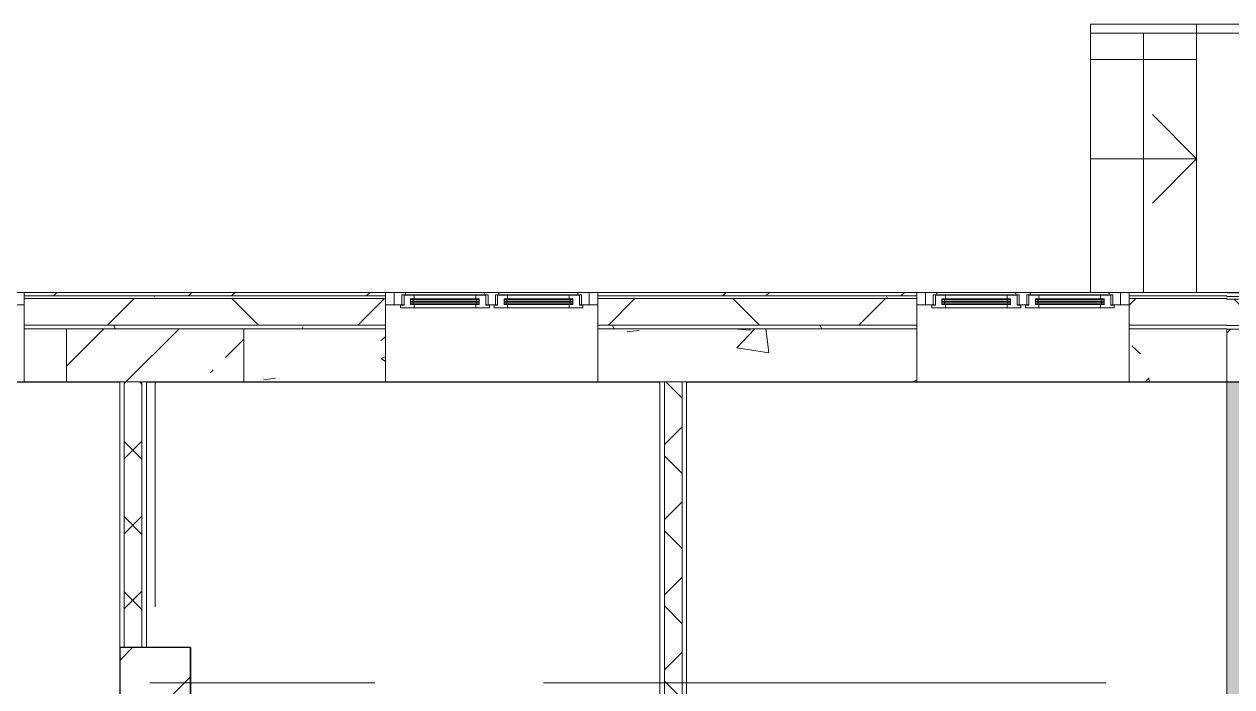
# Model space of a CAD drawing. Header units: millimetres. Extents: x 46431 to 216095, y -43515 to 31605.
# Drawn here: x 97392 to 104211, y 23695 to 27437 of the extents above; entities that cross this region are included whole.
import ezdxf

# ---------------------------------------------------------------- set-up
doc = ezdxf.new("R2010")
doc.units = ezdxf.units.MM
doc.linetypes.add('Осевые', pattern=[6350, 1270, -952.5, 3175, -952.5])
for name, color, linetype, lineweight in [('Каркас_Импост', 7, 'Continuous', 9), ('Колонны', 7, 'Continuous', 9), ('Колонны-1', 7, 'Continuous', 25), ('Обобщенные модели', 7, 'Continuous', 9), ('Общие ребра', 7, 'Continuous', 9), ('Ограждение', 7, 'Continuous', 9), ('Окна', 7, 'Continuous', 9), ('Окна-1', 7, 'Continuous', 18), ('Оси-2', 7, 'Осевые', 9), ('Остекление', 7, 'Continuous', 9), ('Перекрытия', 7, 'Continuous', 9), ('Поручни', 7, 'Continuous', 9), ('Стены', 7, 'Continuous', 9), ('Стены-1', 7, 'Continuous', 18), ('Стрелки вверх', 7, 'Continuous', 9), ('Фундамент несущей конструкции', 7, 'Continuous', 9), ('Штриховка разреза-3', 7, 'Continuous', 9)]:
    doc.layers.add(name, color=color, linetype=linetype, lineweight=lineweight)
doc.layers.add('Окна-2', color=7, linetype='Continuous', lineweight=9, true_color=0x804000)
pattern_1 = [(45, (0, 0), (-424.264, 424.264), [600, -100, 20, -100]), (45, (0, 424), (-424.264, 424.264), [])]
pattern_2 = [(45, (0, 0), (-502.8943, 502.8943), []), (45, (0, 762), (-502.8943, 502.8943), [])]
pattern_3 = [(0, (0, 0), (812.8, 203.2), [67.056, -542.544, 67.056, -542.544, -3251.2]), (0, (0, 0), (812.8, 203.2), [-1219.2, 67.056, -1152.144, 67.056, -542.544, -1422.4]), (0, (0, 0), (812.8, 203.2), [-3048, 67.056, -339.344, 67.056, -948.944]), (120, (304.8, 101.6), (-582.37636, 602.30545), [67.056, -542.544, 67.056, -542.544, -3251.2]), (120, (304.8, 101.6), (-582.37636, 602.30545), [-1219.2, 67.056, -1152.144, 67.056, -542.544, -1422.4]), (120, (304.8, 101.6), (-582.37636, 602.30545), [-3048, 67.056, -339.344, 67.056, -948.944]), (240, (406.4, 508), (-230.42364, -805.50545), [67.056, -542.544, 67.056, -542.544, -3251.2]), (240, (406.4, 508), (-230.42364, -805.50545), [-1219.2, 67.056, -1152.144, 67.056, -542.544, -1422.4]), (240, (406.4, 508), (-230.42364, -805.50545), [-3048, 67.056, -339.344, 67.056, -948.944])]
pattern_4 = [(45, (0, 0), (-707.107, 707.107), []), (135, (0, 0), (-707.107, -707.107), [])]
pattern_5 = [(50, (0, 0), (1457.472, -127.512), [152.4, -1676.4]), (355, (0, 0), (-281.942, 1528.454), [121.92, -1341.12]), (100.451, (121.5, -10.6), (1175.541, 1400.933), [129.52, -1424.72]), (46.184, (0, 406.4), (2168.632, -336.342), [228.6, -2514.6]), (96.636, (180.7, 378.4), (1899.22, 1979.42), [194.28, -2137.08]), (351.184, (0, 406.4), (1899.24, 1979.402), [182.88, -2011.68]), (21, (203.2, 304.8), (1212.915, -818.121), [152.4, -1676.4]), (326, (203.2, 304.8), (494.417, 1473.504), [121.92, -1341.12]), (71.451, (304.3, 236.6), (1707.337, 655.37), [129.52, -1424.72]), (37.5, (0, 0), (24.7094, 676.4402), [67.056, -1257.808, 67.056, -1294.384, -1346.2]), (37.5, (0, 0), (24.7094, 676.4402), [-2686.304, 67.056, -1279.144]), (7.5, (0, 0), (534.5577, 801.4443), [67.056, -709.168, 67.056, -1227.328, -513.08]), (7.5, (0, 0), (534.5577, 801.4443), [-2070.608, 67.056, -446.024]), (327.5, (-453.14, 0), (1084.7275, -45.8312), [67.056, -440.944, 67.056, -1517.904, -2103.12]), (327.5, (-453.14, 0), (1084.7275, -45.8312), [-2092.96, 67.056, -2036.064]), (317.5, (-656.3, 0), (1185.035, 203.4135), [67.056, -593.344, 67.056, -985.52, -1493.52]), (317.5, (-656.3, 0), (1185.035, 203.4135), [-1712.976, 67.056, -1426.464])]
pattern_6 = [(45, (0, 0), (-212.132, 212.132), []), (135, (0, 0), (-212.132, -212.132), [])]

# ---------------------------------------------------------------- blocks, each defined once
blk = doc.blocks.new('Стена наружная на отм_-10_450 - Стена наружная на отм_-10_450-507337-План 1-го этажа на отм_ -6_000')
at = {"layer": 'Фундамент несущей конструкции'}
for p, q in [((102431.6, 25717.1), (100631.6, 25717.1)), ((104181.6, 25717.1), (103631.6, 25717.1))]:
    blk.add_line(p, q, dxfattribs=at)
blk = doc.blocks.new('Колонна 20 - Колонна 40-55-733365-План 1-го этажа на отм_ -6_000')
at = {"layer": 'Колонны'}
h = blk.add_hatch(dxfattribs=at)
h.set_pattern_fill('FP_8', color=256, style=0, pattern_type=2)
h.set_pattern_definition([(45, (0, 0), (-493.914, 493.914), []), (45, (493.9, 0), (-493.914, 493.914), [873.125, -174.625, 6.706, -167.919])])
h.paths.add_polyline_path([(97931.6, 23517.1), (98331.6, 23517.1), (98331.6, 23917.1), (97931.6, 23917.1)], flags=0)
at = {"layer": 'Колонны-1'}
for p, q in [((98331.6, 23917.1), (97931.6, 23917.1)), ((97931.6, 23917.1), (97931.6, 23517.1)), ((98331.6, 23517.1), (98331.6, 23917.1)), ((97931.6, 23517.1), (98331.6, 23517.1))]:
    blk.add_line(p, q, dxfattribs=at)
blk = doc.blocks.new('Ступени 3шт5 - Ступени 3шт-1224273-План 1-го этажа на отм_ -6_000')
at = {"layer": 'Обобщенные модели'}
for p, q in [((103411.6, 27437.1), (103711.6, 27437.1)), ((103411.6, 27437.1), (103411.6, 27237.1)), ((103711.6, 27437.1), (104011.6, 27437.1)), ((104011.6, 27437.1), (104361.6, 27437.1)), ((104011.6, 27437.1), (104011.6, 27237.1)), ((104011.6, 27237.1), (104011.6, 27437.1)), ((103711.6, 27386.1), (103711.6, 27237.1)), ((103711.6, 27386.1), (103711.6, 27237.1)), ((103711.6, 27237.1), (103411.6, 27237.1)), ((103411.6, 27237.1), (103711.6, 27237.1)), ((103411.6, 27237.1), (103411.6, 25922.1)), ((104011.6, 27237.1), (103711.6, 27237.1)), ((103711.6, 27237.1), (104011.6, 27237.1)), ((103711.6, 27237.1), (103711.6, 25921.8)), ((103711.6, 27237.1), (103711.6, 25921.8)), ((104011.6, 27237.1), (104011.6, 25922.1)), ((104011.6, 25922.1), (104011.6, 27237.1))]:
    blk.add_line(p, q, dxfattribs=at)
blk = doc.blocks.new('Окно 2-Распашное - Один переплет с многокамерным стеклопакетом - 30674-99 - ОК-1 1200-1800-V17-План 1-го этажа на отм_ -6_000')
at = {"layer": 'Каркас_Импост'}
for p, q in [((-550, -182.5), (-507, -182.5)), ((-550, -252.5), (-550, -182.5)), ((-515, -166.5), (-438, -166.5)), ((-515, -180.5), (-515, -166.5)), ((-495, -180.5), (-515, -180.5)), ((-507, -182.5), (-507, -238.5)), ((-495, -182.5), (-507, -182.5)), ((-507, -182.5), (-507, -238.5)), ((-495, -236.5), (-495, -180.5)), ((-438, -184.5), (-458, -184.5)), ((-458, -184.5), (-458, -216.5)), ((-458, -216.5), (-458, -184.5)), ((-458, -184.5), (-70, -184.5)), ((-438, -166.5), (-438, -184.5)), ((-438, -184.5), (-438, -166.5)), ((-438, -166.5), (-90, -166.5)), ((-90, -184.5), (-438, -184.5)), ((-90, -166.5), (-13, -166.5)), ((-90, -184.5), (-90, -166.5)), ((-90, -184.5), (-90, -166.5)), ((-70, -184.5), (-90, -184.5)), ((-70, -216.5), (-70, -184.5)), ((-70, -216.5), (-70, -184.5)), ((-33, -180.5), (-33, -236.5)), ((-13, -180.5), (-33, -180.5)), ((-21, -182.5), (-33, -182.5)), ((-21, -182.5), (21, -182.5)), ((-21, -238.5), (-21, -182.5)), ((-21, -182.5), (-21, -238.5)), ((-13, -166.5), (-13, -180.5)), ((13, -166.5), (90, -166.5)), ((13, -180.5), (13, -166.5)), ((33, -180.5), (13, -180.5)), ((21, -182.5), (21, -238.5)), ((33, -182.5), (21, -182.5)), ((21, -238.5), (21, -182.5)), ((33, -236.5), (33, -180.5)), ((70, -184.5), (70, -216.5)), ((90, -184.5), (70, -184.5)), ((70, -184.5), (70, -216.5)), ((70, -184.5), (458, -184.5)), ((90, -166.5), (90, -184.5)), ((90, -166.5), (90, -184.5)), ((90, -166.5), (438, -166.5)), ((438, -184.5), (90, -184.5)), ((438, -166.5), (515, -166.5)), ((438, -184.5), (438, -166.5)), ((438, -166.5), (438, -184.5)), ((458, -184.5), (438, -184.5)), ((458, -216.5), (458, -184.5)), ((458, -184.5), (458, -216.5)), ((495, -180.5), (495, -236.5)), ((515, -180.5), (495, -180.5)), ((507, -182.5), (495, -182.5)), ((507, -182.5), (550, -182.5)), ((507, -238.5), (507, -182.5)), ((507, -238.5), (507, -182.5)), ((515, -166.5), (515, -180.5)), ((550, -182.5), (550, -252.5)), ((-487, -252.5), (-550, -252.5)), ((-507, -238.5), (-487, -238.5)), ((-21, -238.5), (-507, -238.5)), ((-438, -236.5), (-495, -236.5)), ((-487, -238.5), (-487, -252.5)), ((-41, -238.5), (-487, -238.5)), ((-487, -238.5), (-487, -252.5)), ((-487, -252.5), (-41, -252.5)), ((-458, -216.5), (-438, -216.5)), ((-70, -216.5), (-458, -216.5)), ((-438, -216.5), (-438, -236.5)), ((-438, -216.5), (-90, -216.5)), ((-438, -236.5), (-438, -216.5)), ((-90, -236.5), (-438, -236.5)), ((-90, -216.5), (-70, -216.5)), ((-90, -236.5), (-90, -216.5)), ((-90, -236.5), (-90, -216.5)), ((-33, -236.5), (-90, -236.5)), ((-41, -238.5), (-21, -238.5)), ((-41, -252.5), (-41, -238.5)), ((-41, -238.5), (-41, -252.5)), ((41, -252.5), (-41, -252.5)), ((21, -238.5), (41, -238.5)), ((507, -238.5), (21, -238.5)), ((90, -236.5), (33, -236.5)), ((41, -238.5), (41, -252.5)), ((487, -238.5), (41, -238.5)), ((41, -252.5), (41, -238.5)), ((41, -252.5), (487, -252.5)), ((70, -216.5), (90, -216.5)), ((458, -216.5), (70, -216.5)), ((90, -216.5), (90, -236.5)), ((90, -216.5), (90, -236.5)), ((90, -216.5), (438, -216.5)), ((438, -236.5), (90, -236.5)), ((438, -216.5), (458, -216.5)), ((438, -236.5), (438, -216.5)), ((438, -216.5), (438, -236.5)), ((495, -236.5), (438, -236.5)), ((487, -238.5), (507, -238.5)), ((487, -252.5), (487, -238.5)), ((487, -252.5), (487, -238.5)), ((550, -252.5), (487, -252.5))]:
    blk.add_line(p, q, dxfattribs=at)
at = {"layer": 'Окна'}
for p, q in [((-443, -188.5), (-443, -198.5)), ((-443, -188.5), (-85, -188.5)), ((-85, -198.5), (-443, -198.5)), ((-443, -202.5), (-443, -212.5)), ((-443, -202.5), (-85, -202.5)), ((-85, -188.5), (-85, -198.5)), ((-85, -202.5), (-85, -212.5)), ((443, -188.5), (85, -188.5)), ((85, -188.5), (85, -198.5)), ((85, -198.5), (443, -198.5)), ((443, -202.5), (85, -202.5)), ((85, -202.5), (85, -212.5)), ((443, -188.5), (443, -198.5)), ((443, -202.5), (443, -212.5)), ((-437.6, -252.5), (-487, -252.5)), ((-487, -252.5), (-474.6, -252.5)), ((-85, -212.5), (-443, -212.5)), ((-53.3, -252.5), (-41, -252.5)), ((53.3, -252.5), (41, -252.5)), ((85, -212.5), (443, -212.5)), ((438.2, -252.5), (487, -252.5)), ((487, -252.5), (474.8, -252.5))]:
    blk.add_line(p, q, dxfattribs=at)
at = {"layer": 'Окна-1'}
for p, q in [((-458, -188.5), (-443, -188.5)), ((-458, -198.5), (-458, -188.5)), ((-443, -198.5), (-458, -198.5)), ((-458, -202.5), (-443, -202.5)), ((-458, -212.5), (-458, -202.5)), ((-443, -188.5), (-443, -198.5)), ((-443, -202.5), (-443, -212.5)), ((-85, -188.5), (-70, -188.5)), ((-85, -198.5), (-85, -188.5)), ((-70, -198.5), (-85, -198.5)), ((-85, -202.5), (-70, -202.5)), ((-85, -212.5), (-85, -202.5)), ((-70, -188.5), (-70, -198.5)), ((-70, -202.5), (-70, -212.5)), ((70, -188.5), (70, -198.5)), ((85, -188.5), (70, -188.5)), ((70, -198.5), (85, -198.5)), ((70, -202.5), (70, -212.5)), ((85, -202.5), (70, -202.5)), ((85, -198.5), (85, -188.5)), ((85, -212.5), (85, -202.5)), ((458, -188.5), (443, -188.5)), ((443, -188.5), (443, -198.5)), ((443, -198.5), (458, -198.5)), ((458, -202.5), (443, -202.5)), ((443, -202.5), (443, -212.5)), ((458, -198.5), (458, -188.5)), ((458, -212.5), (458, -202.5)), ((-443, -212.5), (-458, -212.5)), ((-70, -212.5), (-85, -212.5)), ((70, -212.5), (85, -212.5)), ((443, -212.5), (458, -212.5))]:
    blk.add_line(p, q, dxfattribs=at)
at = {"layer": 'Окна-2'}
for p, q in [((-600, -182.5), (-550, -182.5)), ((-600, -252.5), (-600, -182.5)), ((-550, -182.5), (-550, -252.5)), ((-550, -182.5), (-550, -252.5)), ((-550, -182.5), (-495, -182.5)), ((-33, -182.5), (33, -182.5)), ((495, -182.5), (550, -182.5)), ((550, -182.5), (600, -182.5)), ((550, -252.5), (550, -182.5)), ((550, -182.5), (550, -252.5)), ((600, -182.5), (600, -252.5)), ((-550, -252.5), (-600, -252.5)), ((550, -252.5), (-550, -252.5)), ((600, -252.5), (550, -252.5))]:
    blk.add_line(p, q, dxfattribs=at)
at = {"layer": 'Остекление'}
for p, q in [((-458, -184.5), (-70, -184.5)), ((-458, -188.5), (-458, -184.5)), ((-70, -188.5), (-458, -188.5)), ((-458, -198.5), (-70, -198.5)), ((-458, -202.5), (-458, -198.5)), ((-70, -202.5), (-458, -202.5)), ((-70, -184.5), (-70, -188.5)), ((-70, -198.5), (-70, -202.5)), ((458, -184.5), (70, -184.5)), ((70, -184.5), (70, -188.5)), ((70, -188.5), (458, -188.5)), ((458, -198.5), (70, -198.5)), ((70, -198.5), (70, -202.5)), ((70, -202.5), (458, -202.5)), ((458, -188.5), (458, -184.5)), ((458, -202.5), (458, -198.5)), ((-458, -212.5), (-70, -212.5)), ((-458, -216.5), (-458, -212.5)), ((-70, -216.5), (-458, -216.5)), ((-70, -212.5), (-70, -216.5)), ((458, -212.5), (70, -212.5)), ((70, -212.5), (70, -216.5)), ((70, -216.5), (458, -216.5)), ((458, -216.5), (458, -212.5))]:
    blk.add_line(p, q, dxfattribs=at)
blk = doc.blocks.new('Окно 2-Распашное - Один переплет с многокамерным стеклопакетом - 30674-99 - ОК-1 1200-1800-V18-План 1-го этажа на отм_ -6_000')
at = {"layer": 'Каркас_Импост'}
for p, q in [((-550, -182.5), (-507, -182.5)), ((-550, -252.5), (-550, -182.5)), ((-515, -166.5), (-438, -166.5)), ((-515, -180.5), (-515, -166.5)), ((-495, -180.5), (-515, -180.5)), ((-507, -182.5), (-507, -238.5)), ((-495, -182.5), (-507, -182.5)), ((-507, -182.5), (-507, -238.5)), ((-495, -236.5), (-495, -180.5)), ((-438, -184.5), (-458, -184.5)), ((-458, -184.5), (-458, -216.5)), ((-458, -216.5), (-458, -184.5)), ((-458, -184.5), (-70, -184.5)), ((-438, -166.5), (-438, -184.5)), ((-438, -184.5), (-438, -166.5)), ((-438, -166.5), (-90, -166.5)), ((-90, -184.5), (-438, -184.5)), ((-90, -166.5), (-13, -166.5)), ((-90, -184.5), (-90, -166.5)), ((-90, -184.5), (-90, -166.5)), ((-70, -184.5), (-90, -184.5)), ((-70, -216.5), (-70, -184.5)), ((-70, -216.5), (-70, -184.5)), ((-33, -180.5), (-33, -236.5)), ((-13, -180.5), (-33, -180.5)), ((-21, -182.5), (-33, -182.5)), ((-21, -182.5), (21, -182.5)), ((-21, -238.5), (-21, -182.5)), ((-21, -182.5), (-21, -238.5)), ((-13, -166.5), (-13, -180.5)), ((13, -166.5), (90, -166.5)), ((13, -180.5), (13, -166.5)), ((33, -180.5), (13, -180.5)), ((21, -182.5), (21, -238.5)), ((33, -182.5), (21, -182.5)), ((21, -238.5), (21, -182.5)), ((33, -236.5), (33, -180.5)), ((70, -184.5), (70, -216.5)), ((90, -184.5), (70, -184.5)), ((70, -184.5), (70, -216.5)), ((70, -184.5), (458, -184.5)), ((90, -166.5), (90, -184.5)), ((90, -166.5), (90, -184.5)), ((90, -166.5), (438, -166.5)), ((438, -184.5), (90, -184.5)), ((438, -166.5), (515, -166.5)), ((438, -184.5), (438, -166.5)), ((438, -166.5), (438, -184.5)), ((458, -184.5), (438, -184.5)), ((458, -216.5), (458, -184.5)), ((458, -184.5), (458, -216.5)), ((495, -180.5), (495, -236.5)), ((515, -180.5), (495, -180.5)), ((507, -182.5), (495, -182.5)), ((507, -182.5), (550, -182.5)), ((507, -238.5), (507, -182.5)), ((507, -238.5), (507, -182.5)), ((515, -166.5), (515, -180.5)), ((550, -182.5), (550, -252.5)), ((-487, -252.5), (-550, -252.5)), ((-507, -238.5), (-487, -238.5)), ((-21, -238.5), (-507, -238.5)), ((-438, -236.5), (-495, -236.5)), ((-487, -238.5), (-487, -252.5)), ((-41, -238.5), (-487, -238.5)), ((-487, -238.5), (-487, -252.5)), ((-487, -252.5), (-41, -252.5)), ((-458, -216.5), (-438, -216.5)), ((-70, -216.5), (-458, -216.5)), ((-438, -216.5), (-438, -236.5)), ((-438, -216.5), (-90, -216.5)), ((-438, -236.5), (-438, -216.5)), ((-90, -236.5), (-438, -236.5)), ((-90, -216.5), (-70, -216.5)), ((-90, -236.5), (-90, -216.5)), ((-90, -236.5), (-90, -216.5)), ((-33, -236.5), (-90, -236.5)), ((-41, -238.5), (-21, -238.5)), ((-41, -252.5), (-41, -238.5)), ((-41, -238.5), (-41, -252.5)), ((41, -252.5), (-41, -252.5)), ((21, -238.5), (41, -238.5)), ((507, -238.5), (21, -238.5)), ((90, -236.5), (33, -236.5)), ((41, -238.5), (41, -252.5)), ((487, -238.5), (41, -238.5)), ((41, -252.5), (41, -238.5)), ((41, -252.5), (487, -252.5)), ((70, -216.5), (90, -216.5)), ((458, -216.5), (70, -216.5)), ((90, -216.5), (90, -236.5)), ((90, -216.5), (90, -236.5)), ((90, -216.5), (438, -216.5)), ((438, -236.5), (90, -236.5)), ((438, -216.5), (458, -216.5)), ((438, -236.5), (438, -216.5)), ((438, -216.5), (438, -236.5)), ((495, -236.5), (438, -236.5)), ((487, -238.5), (507, -238.5)), ((487, -252.5), (487, -238.5)), ((487, -252.5), (487, -238.5)), ((550, -252.5), (487, -252.5))]:
    blk.add_line(p, q, dxfattribs=at)
at = {"layer": 'Окна'}
for p, q in [((-443, -188.5), (-443, -198.5)), ((-443, -188.5), (-85, -188.5)), ((-85, -198.5), (-443, -198.5)), ((-443, -202.5), (-443, -212.5)), ((-443, -202.5), (-85, -202.5)), ((-85, -188.5), (-85, -198.5)), ((-85, -202.5), (-85, -212.5)), ((443, -188.5), (85, -188.5)), ((85, -188.5), (85, -198.5)), ((85, -198.5), (443, -198.5)), ((443, -202.5), (85, -202.5)), ((85, -202.5), (85, -212.5)), ((443, -188.5), (443, -198.5)), ((443, -202.5), (443, -212.5)), ((-437.6, -252.5), (-487, -252.5)), ((-487, -252.5), (-474.6, -252.5)), ((-85, -212.5), (-443, -212.5)), ((-53.3, -252.5), (-41, -252.5)), ((53.3, -252.5), (41, -252.5)), ((85, -212.5), (443, -212.5)), ((438.2, -252.5), (487, -252.5)), ((487, -252.5), (474.8, -252.5))]:
    blk.add_line(p, q, dxfattribs=at)
at = {"layer": 'Окна-1'}
for p, q in [((-458, -188.5), (-443, -188.5)), ((-458, -198.5), (-458, -188.5)), ((-443, -198.5), (-458, -198.5)), ((-458, -202.5), (-443, -202.5)), ((-458, -212.5), (-458, -202.5)), ((-443, -188.5), (-443, -198.5)), ((-443, -202.5), (-443, -212.5)), ((-85, -188.5), (-70, -188.5)), ((-85, -198.5), (-85, -188.5)), ((-70, -198.5), (-85, -198.5)), ((-85, -202.5), (-70, -202.5)), ((-85, -212.5), (-85, -202.5)), ((-70, -188.5), (-70, -198.5)), ((-70, -202.5), (-70, -212.5)), ((70, -188.5), (70, -198.5)), ((85, -188.5), (70, -188.5)), ((70, -198.5), (85, -198.5)), ((70, -202.5), (70, -212.5)), ((85, -202.5), (70, -202.5)), ((85, -198.5), (85, -188.5)), ((85, -212.5), (85, -202.5)), ((458, -188.5), (443, -188.5)), ((443, -188.5), (443, -198.5)), ((443, -198.5), (458, -198.5)), ((458, -202.5), (443, -202.5)), ((443, -202.5), (443, -212.5)), ((458, -198.5), (458, -188.5)), ((458, -212.5), (458, -202.5)), ((-443, -212.5), (-458, -212.5)), ((-70, -212.5), (-85, -212.5)), ((70, -212.5), (85, -212.5)), ((443, -212.5), (458, -212.5))]:
    blk.add_line(p, q, dxfattribs=at)
at = {"layer": 'Окна-2'}
for p, q in [((-600, -182.5), (-550, -182.5)), ((-600, -252.5), (-600, -182.5)), ((-550, -182.5), (-550, -252.5)), ((-550, -182.5), (-550, -252.5)), ((-550, -182.5), (-495, -182.5)), ((-33, -182.5), (33, -182.5)), ((495, -182.5), (550, -182.5)), ((550, -182.5), (600, -182.5)), ((550, -252.5), (550, -182.5)), ((550, -182.5), (550, -252.5)), ((600, -182.5), (600, -252.5)), ((-550, -252.5), (-600, -252.5)), ((550, -252.5), (-550, -252.5)), ((600, -252.5), (550, -252.5))]:
    blk.add_line(p, q, dxfattribs=at)
at = {"layer": 'Остекление'}
for p, q in [((-458, -184.5), (-70, -184.5)), ((-458, -188.5), (-458, -184.5)), ((-70, -188.5), (-458, -188.5)), ((-458, -198.5), (-70, -198.5)), ((-458, -202.5), (-458, -198.5)), ((-70, -202.5), (-458, -202.5)), ((-70, -184.5), (-70, -188.5)), ((-70, -198.5), (-70, -202.5)), ((458, -184.5), (70, -184.5)), ((70, -184.5), (70, -188.5)), ((70, -188.5), (458, -188.5)), ((458, -198.5), (70, -198.5)), ((70, -198.5), (70, -202.5)), ((70, -202.5), (458, -202.5)), ((458, -188.5), (458, -184.5)), ((458, -202.5), (458, -198.5)), ((-458, -212.5), (-70, -212.5)), ((-458, -216.5), (-458, -212.5)), ((-70, -216.5), (-458, -216.5)), ((-70, -212.5), (-70, -216.5)), ((458, -212.5), (70, -212.5)), ((70, -212.5), (70, -216.5)), ((70, -216.5), (458, -216.5)), ((458, -216.5), (458, -212.5))]:
    blk.add_line(p, q, dxfattribs=at)
blk = doc.blocks.new('Окно 2-Распашное - Один переплет с многокамерным стеклопакетом - 30674-99 - ОК-1_ 1200-1800 EIW30-8276978-План 1-го этажа на отм_ -6_000')
at = {"layer": 'Каркас_Импост'}
for p, q in [((-550, -182.5), (-507, -182.5)), ((-550, -252.5), (-550, -182.5)), ((-515, -166.5), (-438, -166.5)), ((-515, -180.5), (-515, -166.5)), ((-495, -180.5), (-515, -180.5)), ((-507, -182.5), (-507, -238.5)), ((-495, -182.5), (-507, -182.5)), ((-507, -182.5), (-507, -238.5)), ((-495, -236.5), (-495, -180.5)), ((-438, -184.5), (-458, -184.5)), ((-458, -184.5), (-458, -216.5)), ((-458, -216.5), (-458, -184.5)), ((-458, -184.5), (-70, -184.5)), ((-438, -166.5), (-438, -184.5)), ((-438, -184.5), (-438, -166.5)), ((-438, -166.5), (-90, -166.5)), ((-90, -184.5), (-438, -184.5)), ((-90, -166.5), (-13, -166.5)), ((-90, -184.5), (-90, -166.5)), ((-90, -184.5), (-90, -166.5)), ((-70, -184.5), (-90, -184.5)), ((-70, -216.5), (-70, -184.5)), ((-70, -216.5), (-70, -184.5)), ((-33, -180.5), (-33, -236.5)), ((-13, -180.5), (-33, -180.5)), ((-21, -182.5), (-33, -182.5)), ((-21, -182.5), (21, -182.5)), ((-21, -238.5), (-21, -182.5)), ((-21, -182.5), (-21, -238.5)), ((-13, -166.5), (-13, -180.5)), ((13, -166.5), (90, -166.5)), ((13, -180.5), (13, -166.5)), ((33, -180.5), (13, -180.5)), ((21, -182.5), (21, -238.5)), ((33, -182.5), (21, -182.5)), ((21, -238.5), (21, -182.5)), ((33, -236.5), (33, -180.5)), ((70, -184.5), (70, -216.5)), ((90, -184.5), (70, -184.5)), ((70, -184.5), (70, -216.5)), ((70, -184.5), (458, -184.5)), ((90, -166.5), (90, -184.5)), ((90, -166.5), (90, -184.5)), ((90, -166.5), (438, -166.5)), ((438, -184.5), (90, -184.5)), ((438, -166.5), (515, -166.5)), ((438, -184.5), (438, -166.5)), ((438, -166.5), (438, -184.5)), ((458, -184.5), (438, -184.5)), ((458, -216.5), (458, -184.5)), ((458, -184.5), (458, -216.5)), ((495, -180.5), (495, -236.5)), ((515, -180.5), (495, -180.5)), ((507, -182.5), (495, -182.5)), ((507, -182.5), (550, -182.5)), ((507, -238.5), (507, -182.5)), ((507, -238.5), (507, -182.5)), ((515, -166.5), (515, -180.5)), ((550, -182.5), (550, -252.5)), ((-487, -252.5), (-550, -252.5)), ((-507, -238.5), (-487, -238.5)), ((-21, -238.5), (-507, -238.5)), ((-438, -236.5), (-495, -236.5)), ((-487, -238.5), (-487, -252.5)), ((-41, -238.5), (-487, -238.5)), ((-487, -238.5), (-487, -252.5)), ((-487, -252.5), (-41, -252.5)), ((-458, -216.5), (-438, -216.5)), ((-70, -216.5), (-458, -216.5)), ((-438, -216.5), (-438, -236.5)), ((-438, -216.5), (-90, -216.5)), ((-438, -236.5), (-438, -216.5)), ((-90, -236.5), (-438, -236.5)), ((-90, -216.5), (-70, -216.5)), ((-90, -236.5), (-90, -216.5)), ((-90, -236.5), (-90, -216.5)), ((-33, -236.5), (-90, -236.5)), ((-41, -238.5), (-21, -238.5)), ((-41, -252.5), (-41, -238.5)), ((-41, -238.5), (-41, -252.5)), ((41, -252.5), (-41, -252.5)), ((21, -238.5), (41, -238.5)), ((507, -238.5), (21, -238.5)), ((90, -236.5), (33, -236.5)), ((41, -238.5), (41, -252.5)), ((487, -238.5), (41, -238.5)), ((41, -252.5), (41, -238.5)), ((41, -252.5), (487, -252.5)), ((70, -216.5), (90, -216.5)), ((458, -216.5), (70, -216.5)), ((90, -216.5), (90, -236.5)), ((90, -216.5), (90, -236.5)), ((90, -216.5), (438, -216.5)), ((438, -236.5), (90, -236.5)), ((438, -216.5), (458, -216.5)), ((438, -236.5), (438, -216.5)), ((438, -216.5), (438, -236.5)), ((495, -236.5), (438, -236.5)), ((487, -238.5), (507, -238.5)), ((487, -252.5), (487, -238.5)), ((487, -252.5), (487, -238.5)), ((550, -252.5), (487, -252.5))]:
    blk.add_line(p, q, dxfattribs=at)
at = {"layer": 'Окна'}
for p, q in [((-443, -188.5), (-443, -198.5)), ((-443, -188.5), (-85, -188.5)), ((-85, -198.5), (-443, -198.5)), ((-443, -202.5), (-443, -212.5)), ((-443, -202.5), (-85, -202.5)), ((-85, -188.5), (-85, -198.5)), ((-85, -202.5), (-85, -212.5)), ((443, -188.5), (85, -188.5)), ((85, -188.5), (85, -198.5)), ((85, -198.5), (443, -198.5)), ((443, -202.5), (85, -202.5)), ((85, -202.5), (85, -212.5)), ((443, -188.5), (443, -198.5)), ((443, -202.5), (443, -212.5)), ((-437.6, -252.5), (-487, -252.5)), ((-487, -252.5), (-474.6, -252.5)), ((-85, -212.5), (-443, -212.5)), ((-53.3, -252.5), (-41, -252.5)), ((53.3, -252.5), (41, -252.5)), ((85, -212.5), (443, -212.5)), ((438.2, -252.5), (487, -252.5)), ((487, -252.5), (474.8, -252.5))]:
    blk.add_line(p, q, dxfattribs=at)
at = {"layer": 'Окна-1'}
for p, q in [((-458, -188.5), (-443, -188.5)), ((-458, -198.5), (-458, -188.5)), ((-443, -198.5), (-458, -198.5)), ((-458, -202.5), (-443, -202.5)), ((-458, -212.5), (-458, -202.5)), ((-443, -188.5), (-443, -198.5)), ((-443, -202.5), (-443, -212.5)), ((-85, -188.5), (-70, -188.5)), ((-85, -198.5), (-85, -188.5)), ((-70, -198.5), (-85, -198.5)), ((-85, -202.5), (-70, -202.5)), ((-85, -212.5), (-85, -202.5)), ((-70, -188.5), (-70, -198.5)), ((-70, -202.5), (-70, -212.5)), ((70, -188.5), (70, -198.5)), ((85, -188.5), (70, -188.5)), ((70, -198.5), (85, -198.5)), ((70, -202.5), (70, -212.5)), ((85, -202.5), (70, -202.5)), ((85, -198.5), (85, -188.5)), ((85, -212.5), (85, -202.5)), ((458, -188.5), (443, -188.5)), ((443, -188.5), (443, -198.5)), ((443, -198.5), (458, -198.5)), ((458, -202.5), (443, -202.5)), ((443, -202.5), (443, -212.5)), ((458, -198.5), (458, -188.5)), ((458, -212.5), (458, -202.5)), ((-443, -212.5), (-458, -212.5)), ((-70, -212.5), (-85, -212.5)), ((70, -212.5), (85, -212.5)), ((443, -212.5), (458, -212.5))]:
    blk.add_line(p, q, dxfattribs=at)
at = {"layer": 'Окна-2'}
for p, q in [((-600, -182.5), (-550, -182.5)), ((-600, -252.5), (-600, -182.5)), ((-550, -182.5), (-550, -252.5)), ((-550, -182.5), (-550, -252.5)), ((-550, -182.5), (-495, -182.5)), ((-33, -182.5), (33, -182.5)), ((495, -182.5), (550, -182.5)), ((550, -182.5), (600, -182.5)), ((550, -252.5), (550, -182.5)), ((550, -182.5), (550, -252.5)), ((600, -182.5), (600, -252.5)), ((-550, -252.5), (-600, -252.5)), ((550, -252.5), (-550, -252.5)), ((600, -252.5), (550, -252.5))]:
    blk.add_line(p, q, dxfattribs=at)
at = {"layer": 'Остекление'}
for p, q in [((-458, -184.5), (-70, -184.5)), ((-458, -188.5), (-458, -184.5)), ((-70, -188.5), (-458, -188.5)), ((-458, -198.5), (-70, -198.5)), ((-458, -202.5), (-458, -198.5)), ((-70, -202.5), (-458, -202.5)), ((-70, -184.5), (-70, -188.5)), ((-70, -198.5), (-70, -202.5)), ((458, -184.5), (70, -184.5)), ((70, -184.5), (70, -188.5)), ((70, -188.5), (458, -188.5)), ((458, -198.5), (70, -198.5)), ((70, -198.5), (70, -202.5)), ((70, -202.5), (458, -202.5)), ((458, -188.5), (458, -184.5)), ((458, -202.5), (458, -198.5)), ((-458, -212.5), (-70, -212.5)), ((-458, -216.5), (-458, -212.5)), ((-70, -216.5), (-458, -216.5)), ((-70, -212.5), (-70, -216.5)), ((458, -212.5), (70, -212.5)), ((70, -212.5), (70, -216.5)), ((70, -216.5), (458, -216.5)), ((458, -216.5), (458, -212.5))]:
    blk.add_line(p, q, dxfattribs=at)
blk = doc.blocks.new('Ограждение - Ограждение-1790682-План 1-го этажа на отм_ -6_000')
at = {"layer": 'Поручни'}
for p, q in [((104011.6, 27386.1), (104011.6, 27436.1)), ((108603.6, 27436.1), (104011.6, 27436.1)), ((108603.6, 27436.1), (108553.6, 27386.1)), ((108553.6, 27386.1), (108603.6, 27436.1)), ((108603.6, 25919.6), (108603.6, 27436.1)), ((104011.6, 27386.1), (108553.6, 27386.1)), ((108553.6, 27386.1), (108553.6, 25919.6))]:
    blk.add_line(p, q, dxfattribs=at)
blk = doc.blocks.new('Ограждение - Ограждение-1831414-План 1-го этажа на отм_ -6_000')
at = {"layer": 'Поручни'}
for p, q in [((103411.6, 27436.1), (104011.6, 27436.1)), ((103411.6, 27386.1), (103411.6, 27436.1)), ((104011.6, 27436.1), (104011.6, 27386.1)), ((103411.6, 27386.1), (104011.6, 27386.1))]:
    blk.add_line(p, q, dxfattribs=at)

msp = doc.modelspace()

# ---------------------------------------------------------------- hatches: boundary and pattern name
at = {"layer": 'Штриховка разреза-3'}
h = msp.add_hatch(dxfattribs=at)
h.set_pattern_fill('FP_3', color=256, style=0, pattern_type=2)
h.set_pattern_definition(pattern_2)
h.paths.add_polyline_path([(96191.6, 25902.1), (96191.6, 25922.1), (94351.6, 25922.1), (94351.6, 25902.1), (95432.7, 25902.1)], flags=0)
h.paths.add_polyline_path([(97631.6, 25902.1), (97631.6, 25922.1), (97391.6, 25922.1), (97391.6, 25902.1), (97551.7, 25902.1)], flags=0)
h.paths.add_polyline_path([(93151.6, 25902.1), (93151.6, 25922.1), (92592, 25922.1), (92592, 25902.1), (92890, 25902.1)], flags=0)
h = msp.add_hatch(dxfattribs=at)
h.set_pattern_fill('FP_3', color=256, style=0, pattern_type=2)
h.set_pattern_definition(pattern_2)
h.paths.add_polyline_path([(97631.6, 25902.1), (98631.6, 25902.1), (98631.6, 25922.1), (97631.6, 25922.1)], flags=0)
h = msp.add_hatch(dxfattribs=at)
h.set_pattern_fill('FP_3', color=256, style=0, pattern_type=2)
h.set_pattern_definition(pattern_2)
h.paths.add_polyline_path([(102431.6, 25902.1), (102431.6, 25922.1), (100631.6, 25922.1), (100631.6, 25902.1), (102213.5, 25902.1)], flags=0)
h.paths.add_polyline_path([(104181.6, 25902.1), (104181.6, 25922.1), (103631.6, 25922.1), (103631.6, 25902.1), (103908.6, 25902.1)], flags=0)
h.paths.add_polyline_path([(98823.1, 25902.1), (99431.6, 25902.1), (99431.6, 25922.1), (98631.6, 25922.1), (98631.6, 25902.1)], flags=0)
h = msp.add_hatch(dxfattribs=at)
h.set_pattern_fill('FP_3', color=256, style=0, pattern_type=2)
h.set_pattern_definition(pattern_2)
h.paths.add_polyline_path([(106341.6, 25899.6), (106341.6, 25919.6), (105481.6, 25919.6), (105481.6, 25899.6), (105603.8, 25899.6)], flags=0)
h.paths.add_polyline_path([(108570.4, 25899.6), (108671.6, 25899.6), (108671.6, 25919.6), (108141.6, 25919.6), (108141.6, 25899.6), (108146.6, 25899.6)], flags=0)
h.paths.add_polyline_path([(104481.6, 25899.6), (104481.6, 25919.6), (104181.6, 25919.6), (104181.6, 25899.6), (104332.4, 25899.6)], flags=0)
h = msp.add_hatch(dxfattribs=at)
h.set_pattern_fill('FP_5', color=256, style=0, pattern_type=2)
h.set_pattern_definition(pattern_3)
h.paths.add_polyline_path([(97551.7, 25887.1), (97631.6, 25887.1), (97631.6, 25902.1), (97391.6, 25902.1), (97391.6, 25887.1)], flags=0)
h.paths.add_polyline_path([(93151.6, 25887.1), (93151.6, 25902.1), (92592, 25902.1), (92592, 25887.1), (92890, 25887.1)], flags=0)
h.paths.add_polyline_path([(96191.6, 25887.1), (96191.6, 25902.1), (94351.6, 25902.1), (94351.6, 25887.1), (95432.7, 25887.1)], flags=0)
h = msp.add_hatch(dxfattribs=at)
h.set_pattern_fill('FP_6', color=256, style=0, pattern_type=2)
h.set_pattern_definition(pattern_4)
h.paths.add_polyline_path([(97631.6, 25737.1), (97631.6, 25887.1), (97391.6, 25887.1), (97391.6, 25737.1), (97551.7, 25737.1)], flags=0)
h.paths.add_polyline_path([(94351.6, 25737.1), (96191.6, 25737.1), (96191.6, 25887.1), (94351.6, 25887.1)], flags=0)
h.paths.add_polyline_path([(92592, 25737.1), (93151.6, 25737.1), (93151.6, 25887.1), (92592, 25887.1)], flags=0)
h = msp.add_hatch(dxfattribs=at)
h.set_pattern_fill('FP_5', color=256, style=0, pattern_type=2)
h.set_pattern_definition(pattern_3)
h.paths.add_polyline_path([(97975.5, 25887.1), (98631.6, 25887.1), (98631.6, 25902.1), (97631.6, 25902.1), (97631.6, 25887.1)], flags=0)
h = msp.add_hatch(dxfattribs=at)
h.set_pattern_fill('FP_6', color=256, style=0, pattern_type=2)
h.set_pattern_definition(pattern_4)
h.paths.add_polyline_path([(98631.6, 25737.1), (98631.6, 25887.1), (97631.6, 25887.1), (97631.6, 25737.1), (97975.5, 25737.1)], flags=0)
h = msp.add_hatch(dxfattribs=at)
h.set_pattern_fill('FP_5', color=256, style=0, pattern_type=2)
h.set_pattern_definition(pattern_3)
h.paths.add_polyline_path([(98631.6, 25887.1), (99431.6, 25887.1), (99431.6, 25902.1), (98631.6, 25902.1)], flags=0)
h.paths.add_polyline_path([(100942.1, 25887.1), (102431.6, 25887.1), (102431.6, 25902.1), (100631.6, 25902.1), (100631.6, 25887.1)], flags=0)
h.paths.add_polyline_path([(104181.6, 25887.1), (104181.6, 25902.1), (103631.6, 25902.1), (103631.6, 25887.1), (103908.6, 25887.1)], flags=0)
h = msp.add_hatch(dxfattribs=at)
h.set_pattern_fill('FP_6', color=256, style=0, pattern_type=2)
h.set_pattern_definition(pattern_4)
h.paths.add_polyline_path([(101365.9, 25737.1), (102431.6, 25737.1), (102431.6, 25887.1), (100631.6, 25887.1), (100631.6, 25737.1), (100942.1, 25737.1)], flags=0)
h.paths.add_polyline_path([(98631.6, 25737.1), (99431.6, 25737.1), (99431.6, 25887.1), (98631.6, 25887.1)], flags=0)
h.paths.add_polyline_path([(104181.6, 25737.1), (104181.6, 25887.1), (103631.6, 25887.1), (103631.6, 25737.1), (103908.6, 25737.1)], flags=0)
h = msp.add_hatch(dxfattribs=at)
h.set_pattern_fill('FP_5', color=256, style=0, pattern_type=2)
h.set_pattern_definition(pattern_3)
h.paths.add_polyline_path([(104481.6, 25884.6), (104481.6, 25899.6), (104181.6, 25899.6), (104181.6, 25884.6), (104332.4, 25884.6)], flags=0)
h.paths.add_polyline_path([(108671.6, 25884.6), (108671.6, 25899.6), (108141.6, 25899.6), (108141.6, 25884.6), (108570.4, 25884.6)], flags=0)
h.paths.add_polyline_path([(105481.6, 25884.6), (106341.6, 25884.6), (106341.6, 25899.6), (105481.6, 25899.6)], flags=0)
h = msp.add_hatch(dxfattribs=at)
h.set_pattern_fill('FP_6', color=256, style=0, pattern_type=2)
h.set_pattern_definition(pattern_4)
h.paths.add_polyline_path([(108146.6, 25734.6), (108671.6, 25734.6), (108671.6, 25884.6), (108141.6, 25884.6), (108141.6, 25734.6)], flags=0)
h.paths.add_polyline_path([(105481.6, 25734.6), (106341.6, 25734.6), (106341.6, 25884.6), (105481.6, 25884.6)], flags=0)
h.paths.add_polyline_path([(104332.4, 25734.6), (104481.6, 25734.6), (104481.6, 25884.6), (104181.6, 25884.6), (104181.6, 25734.6)], flags=0)
h = msp.add_hatch(dxfattribs=at)
h.set_pattern_fill('FP_5', color=256, style=0, pattern_type=2)
h.set_pattern_definition(pattern_3)
h.paths.add_polyline_path([(94351.6, 25717.1), (96191.6, 25717.1), (96191.6, 25737.1), (94351.6, 25737.1)], flags=0)
h.paths.add_polyline_path([(97631.6, 25717.1), (97631.6, 25737.1), (97391.6, 25737.1), (97391.6, 25717.1), (97551.7, 25717.1)], flags=0)
h.paths.add_polyline_path([(92592, 25717.1), (93151.6, 25717.1), (93151.6, 25737.1), (92592, 25737.1)], flags=0)
h = msp.add_hatch(dxfattribs=at)
h.set_pattern_fill('FP_7', color=256, style=0, pattern_type=2)
h.set_pattern_definition(pattern_5)
h.paths.add_polyline_path([(97391.6, 25417.1), (97631.6, 25417.1), (97631.6, 25717.1), (97391.6, 25717.1), (97391.6, 25668.3)], flags=0)
h.paths.add_polyline_path([(94426.6, 25417.1), (96191.6, 25417.1), (96191.6, 25717.1), (94351.6, 25717.1), (94351.6, 25417.1), (94401.6, 25417.1)], flags=0)
h.paths.add_polyline_path([(92592, 25417.1), (93151.6, 25417.1), (93151.6, 25717.1), (92592, 25717.1)], flags=0)
h = msp.add_hatch(dxfattribs=at)
h.set_pattern_fill('FP_5', color=256, style=0, pattern_type=2)
h.set_pattern_definition(pattern_3)
h.paths.add_polyline_path([(97631.6, 25717.1), (98631.6, 25717.1), (98631.6, 25737.1), (97631.6, 25737.1)], flags=0)
h = msp.add_hatch(dxfattribs=at)
h.set_pattern_fill('FP_4', color=256, style=0, pattern_type=2)
h.set_pattern_definition(pattern_1)
h.paths.add_polyline_path([(97975.5, 25417.1), (98631.6, 25417.1), (98631.6, 25717.1), (97631.6, 25717.1), (97631.6, 25417.1), (97956.6, 25417.1)], flags=0)
h = msp.add_hatch(dxfattribs=at)
h.set_pattern_fill('FP_5', color=256, style=0, pattern_type=2)
h.set_pattern_definition(pattern_3)
h.paths.add_polyline_path([(104181.6, 25717.1), (104181.6, 25737.1), (103631.6, 25737.1), (103631.6, 25717.1), (103908.6, 25717.1)], flags=0)
h.paths.add_polyline_path([(99431.6, 25717.1), (99431.6, 25737.1), (98631.6, 25737.1), (98631.6, 25717.1), (99246.9, 25717.1)], flags=0)
h.paths.add_polyline_path([(101365.9, 25717.1), (102431.6, 25717.1), (102431.6, 25737.1), (100631.6, 25737.1), (100631.6, 25717.1), (100942.1, 25717.1)], flags=0)
h = msp.add_hatch(dxfattribs=at)
h.set_pattern_fill('FP_7', color=256, style=0, pattern_type=2)
h.set_pattern_definition(pattern_5)
h.paths.add_polyline_path([(100981.6, 25417.1), (102431.6, 25417.1), (102431.6, 25717.1), (100631.6, 25717.1), (100631.6, 25417.1), (100979.6, 25417.1)], flags=0)
h.paths.add_polyline_path([(98823.1, 25417.1), (99431.6, 25417.1), (99431.6, 25717.1), (98631.6, 25717.1), (98631.6, 25417.1)], flags=0)
h.paths.add_polyline_path([(104181.6, 25417.1), (104181.6, 25717.1), (103631.6, 25717.1), (103631.6, 25417.1), (104179.6, 25417.1)], flags=0)
h = msp.add_hatch(dxfattribs=at)
h.set_pattern_fill('FP_5', color=256, style=0, pattern_type=2)
h.set_pattern_definition(pattern_3)
h.paths.add_polyline_path([(106341.6, 25714.6), (106341.6, 25734.6), (105481.6, 25734.6), (105481.6, 25714.6), (105603.8, 25714.6)], flags=0)
h.paths.add_polyline_path([(104481.6, 25714.6), (104481.6, 25734.6), (104181.6, 25734.6), (104181.6, 25714.6), (104332.4, 25714.6)], flags=0)
h.paths.add_polyline_path([(108570.4, 25714.6), (108671.6, 25714.6), (108671.6, 25734.6), (108141.6, 25734.6), (108141.6, 25714.6), (108146.6, 25714.6)], flags=0)
h = msp.add_hatch(dxfattribs=at)
h.set_pattern_fill('FP_4', color=256, style=0, pattern_type=2)
h.set_pattern_definition(pattern_1)
h.paths.add_polyline_path([(108481.6, 25414.6), (108671.6, 25415.1), (108671.6, 25714.6), (108141.6, 25714.6), (108141.6, 25414.6), (108281.6, 25414.6)], flags=0)
h.paths.add_polyline_path([(106286.6, 25414.6), (106341.6, 25414.6), (106341.6, 25714.6), (105481.6, 25714.6), (105481.6, 25414.6), (106186.6, 25414.6)], flags=0)
h.paths.add_polyline_path([(104181.6, 25414.6), (104481.6, 25414.6), (104481.6, 25714.6), (104181.6, 25714.6), (104181.6, 25417.1)], flags=0)
h = msp.add_hatch(dxfattribs=at)
h.set_pattern_fill('FP_1', color=256, style=0, pattern_type=2)
h.set_pattern_definition(pattern_6)
h.paths.add_polyline_path([(97956.6, 23917.1), (98056.6, 23917.1), (98056.6, 25417.1), (97956.6, 25417.1), (97956.6, 24748.2)], flags=0)
h = msp.add_hatch(dxfattribs=at)
h.set_pattern_fill('FP_1', color=256, style=0, pattern_type=2)
h.set_pattern_definition(pattern_6)
h.paths.add_polyline_path([(101006.6, 19777.1), (101106.6, 19777.1), (101106.6, 20012.1), (101006.6, 20012.1), (101006.6, 19802.1)], flags=0)
h.paths.add_polyline_path([(101106.6, 20912.1), (101106.6, 25417.1), (101006.6, 25417.1), (101006.6, 20912.1)], flags=0)
h = msp.add_hatch(dxfattribs=at)
h.set_pattern_fill('FP_4', color=256, style=0, pattern_type=2)
h.set_pattern_definition(pattern_1)
h.paths.add_polyline_path([(104181.6, -31382.9), (104481.6, -31382.9), (104481.6, -22832.9), (104181.6, -22832.9), (104181.6, -29228.7)], flags=0)
h.paths.add_polyline_path([(104481.6, -21632.9), (104481.6, 12417.1), (104181.6, 12417.1), (104181.6, -21632.9)], flags=0)
h.paths.add_polyline_path([(104181.6, 13917.1), (104481.6, 13917.1), (104481.6, 25417.1), (104181.6, 25417.1), (104181.6, 14287.1)], flags=0)

# ---------------------------------------------------------------- linework, layer by layer
at = {"layer": 'Общие ребра'}
for p, q in [((97391.6, 25902.1), (97631.6, 25902.1)), ((97391.6, 25887.1), (97631.6, 25887.1)), ((98631.6, 25902.1), (97631.6, 25902.1)), ((98631.6, 25887.1), (97631.6, 25887.1)), ((98631.6, 25902.1), (99431.6, 25902.1)), ((98631.6, 25887.1), (99431.6, 25887.1)), ((100631.6, 25902.1), (102431.6, 25902.1)), ((100631.6, 25887.1), (102431.6, 25887.1)), ((103631.6, 25902.1), (104181.6, 25902.1)), ((103631.6, 25887.1), (104181.6, 25887.1)), ((104181.6, 25902.1), (104181.6, 25899.6)), ((104181.6, 25899.6), (104181.6, 25902.1)), ((104481.6, 25899.6), (104181.6, 25899.6)), ((104181.6, 25887.1), (104181.6, 25884.6)), ((104181.6, 25884.6), (104181.6, 25887.1)), ((104481.6, 25884.6), (104181.6, 25884.6)), ((97391.6, 25737.1), (97631.6, 25737.1)), ((97391.6, 25717.1), (97631.6, 25717.1)), ((98631.6, 25737.1), (97631.6, 25737.1)), ((98631.6, 25717.1), (97631.6, 25717.1)), ((97631.6, 25717.1), (97631.6, 25417.1)), ((97631.6, 25417.1), (97631.6, 25717.1)), ((98631.6, 25737.1), (99431.6, 25737.1)), ((98631.6, 25417.1), (98631.6, 25717.1)), ((98631.6, 25717.1), (98631.6, 25417.1)), ((98631.6, 25717.1), (99431.6, 25717.1)), ((100631.6, 25737.1), (102431.6, 25737.1)), ((100631.6, 25717.1), (102431.6, 25717.1)), ((103631.6, 25737.1), (104181.6, 25737.1)), ((103631.6, 25717.1), (104181.6, 25717.1)), ((104181.6, 25737.1), (104181.6, 25734.6)), ((104181.6, 25734.6), (104181.6, 25737.1)), ((104481.6, 25734.6), (104181.6, 25734.6)), ((104181.6, 25717.1), (104181.6, 25714.6)), ((104181.6, 25714.6), (104181.6, 25717.1)), ((104481.6, 25714.6), (104181.6, 25714.6)), ((104181.6, 25714.6), (104181.6, 25417.1)), ((104181.6, 25417.1), (104181.6, 25714.6)), ((97391.6, 25417.1), (97631.6, 25417.1)), ((97631.6, 25417.1), (97391.6, 25417.1)), ((97956.6, 25417.1), (97931.6, 25417.1)), ((97956.6, 23917.1), (97956.6, 25417.1)), ((98056.6, 25417.1), (97956.6, 25417.1)), ((98081.6, 25417.1), (98056.6, 25417.1)), ((98056.6, 23917.1), (98056.6, 25417.1)), ((98631.6, 25417.1), (99431.6, 25417.1)), ((99431.6, 25417.1), (98631.6, 25417.1)), ((100631.6, 25417.1), (100979.6, 25417.1)), ((100979.6, 25417.1), (100631.6, 25417.1)), ((101006.6, 25417.1), (100981.6, 25417.1)), ((101006.6, 21127.1), (101006.6, 25417.1)), ((101106.6, 25417.1), (101006.6, 25417.1)), ((101131.6, 25417.1), (101106.6, 25417.1)), ((101106.6, 20912.1), (101106.6, 25417.1)), ((101131.6, 20912.1), (101131.6, 25417.1)), ((101133.6, 25417.1), (102431.6, 25417.1)), ((102431.6, 25417.1), (101133.6, 25417.1)), ((103631.6, 25417.1), (104179.6, 25417.1)), ((104179.6, 25417.1), (103631.6, 25417.1))]:
    msp.add_line(p, q, dxfattribs=at)
at = {"layer": 'Оси-2'}
for p, q in [((150171.6, 25417.1), (50527.1, 25417.1)), ((98131.6, 25417.1), (98131.6, -41733.9)), ((150171.6, 23717.1), (50565.6, 23717.1))]:
    msp.add_line(p, q, dxfattribs=at)
at = {"layer": 'Перекрытия'}
for p, q in [((108601.6, 27437.1), (104011.6, 27437.1)), ((104011.6, 27437.1), (104011.6, 25922.1)), ((99431.6, 25717.1), (97391.6, 25717.1)), ((102431.6, 25717.1), (100631.6, 25717.1)), ((102431.6, 25717.1), (100631.6, 25717.1)), ((104181.6, 25717.1), (103631.6, 25717.1)), ((104181.6, 25717.1), (103631.6, 25717.1)), ((97931.6, 25417.1), (94551.6, 25417.1)), ((97931.6, 21152.1), (97931.6, 25417.1)), ((100981.6, 25417.1), (98081.6, 25417.1)), ((98081.6, 25417.1), (98081.6, 23917.1)), ((100981.6, 21152.1), (100981.6, 25417.1)), ((104181.6, 25417.1), (101131.6, 25417.1)), ((101131.6, 25417.1), (101131.6, 19802.1)), ((104181.6, 19802.1), (104181.6, 25417.1)), ((98081.6, 23917.1), (98331.6, 23917.1)), ((98331.6, 23917.1), (98331.6, 23517.1))]:
    msp.add_line(p, q, dxfattribs=at)
at = {"layer": 'Стены'}
for p, q in [((96191.6, 25922.1), (97391.6, 25922.1)), ((99431.6, 25922.1), (100631.6, 25922.1)), ((99431.6, 25417.1), (99431.6, 25922.1)), ((100631.6, 25922.1), (100631.6, 25417.1)), ((102431.6, 25922.1), (103631.6, 25922.1)), ((102431.6, 25417.1), (102431.6, 25922.1)), ((103631.6, 25922.1), (103631.6, 25417.1)), ((104181.6, 25922.1), (104481.6, 25922.1)), ((97391.6, 25415.1), (96191.6, 25415.1)), ((99431.6, 25415.1), (99431.6, 25417.1)), ((100631.6, 25415.1), (99431.6, 25415.1)), ((100631.6, 25417.1), (100631.6, 25415.1)), ((102431.6, 25415.1), (102431.6, 25417.1)), ((103631.6, 25415.1), (102431.6, 25415.1)), ((103631.6, 25417.1), (103631.6, 25415.1))]:
    msp.add_line(p, q, dxfattribs=at)
at = {"layer": 'Стены-1'}
for p, q in [((97631.6, 25922.1), (97391.6, 25922.1)), ((97391.6, 25922.1), (97391.6, 25417.1)), ((98631.6, 25922.1), (97631.6, 25922.1)), ((99431.6, 25922.1), (98631.6, 25922.1)), ((99431.6, 25417.1), (99431.6, 25922.1)), ((102431.6, 25922.1), (100631.6, 25922.1)), ((100631.6, 25922.1), (100631.6, 25417.1)), ((102431.6, 25417.1), (102431.6, 25922.1)), ((104181.6, 25922.1), (103631.6, 25922.1)), ((103631.6, 25922.1), (103631.6, 25417.1)), ((104181.6, 25919.6), (104181.6, 25922.1)), ((104481.6, 25919.6), (104181.6, 25919.6)), ((97391.6, 25417.1), (97391.6, 25415.1)), ((97391.6, 25415.1), (97929.6, 25415.1)), ((97631.6, 25417.1), (97931.6, 25417.1)), ((97929.6, 25417.1), (97631.6, 25417.1)), ((97931.6, 25417.1), (97931.6, 23917.1)), ((98081.6, 25417.1), (98631.6, 25417.1)), ((98081.6, 23917.1), (98081.6, 25417.1)), ((98631.6, 25417.1), (98083.6, 25417.1)), ((98083.6, 25415.1), (99431.6, 25415.1)), ((99431.6, 25415.1), (99431.6, 25417.1)), ((100631.6, 25417.1), (100631.6, 25415.1)), ((100631.6, 25415.1), (100979.6, 25415.1)), ((100979.6, 25417.1), (100981.6, 25417.1)), ((100981.6, 25417.1), (100981.6, 21152.1)), ((101131.6, 25417.1), (101133.6, 25417.1)), ((101133.6, 25415.1), (102431.6, 25415.1)), ((102431.6, 25415.1), (102431.6, 25417.1)), ((103631.6, 25417.1), (103631.6, 25415.1)), ((103631.6, 25415.1), (104179.6, 25415.1)), ((104179.6, 25417.1), (104181.6, 25417.1)), ((104481.6, 25417.1), (104181.6, 25417.1)), ((104181.6, 25417.1), (104181.6, 19802.1)), ((104181.6, 25417.1), (104181.6, 25414.6)), ((104181.6, 25414.6), (104481.6, 25414.6)), ((97931.6, 23917.1), (98081.6, 23917.1)), ((98331.6, 23917.1), (98331.6, 23517.1)), ((98333.6, 23515.1), (98333.6, 23917.1))]:
    msp.add_line(p, q, dxfattribs=at)
at = {"layer": 'Стрелки вверх'}
for p, q in [((104011.6, 26676.1), (103761.6, 26926.1)), ((103411.6, 26676.1), (103711.6, 26676.1)), ((103711.6, 26676.1), (104011.6, 26676.1)), ((104011.6, 26676.1), (103761.6, 26426.1))]:
    msp.add_line(p, q, dxfattribs=at)

# ---------------------------------------------------------------- block references
at = {"layer": 'Колонны'}
msp.add_blockref('Колонна 20 - Колонна 40-55-733365-План 1-го этажа на отм_ -6_000', (0, 0), dxfattribs=at)
at = {"layer": 'Обобщенные модели'}
msp.add_blockref('Ступени 3шт5 - Ступени 3шт-1224273-План 1-го этажа на отм_ -6_000', (0, 0), dxfattribs=at)
at = {"layer": 'Ограждение'}
for name in ['Ограждение - Ограждение-1831414-План 1-го этажа на отм_ -6_000', 'Ограждение - Ограждение-1790682-План 1-го этажа на отм_ -6_000']:
    msp.add_blockref(name, (0, 0), dxfattribs=at)
at = {"layer": 'Окна', "rotation": 180}
for name, p in [('Окно 2-Распашное - Один переплет с многокамерным стеклопакетом - 30674-99 - ОК-1 1200-1800-V17-План 1-го этажа на отм_ -6_000', (96791.6, 25669.6)), ('Окно 2-Распашное - Один переплет с многокамерным стеклопакетом - 30674-99 - ОК-1 1200-1800-V18-План 1-го этажа на отм_ -6_000', (100031.6, 25669.6)), ('Окно 2-Распашное - Один переплет с многокамерным стеклопакетом - 30674-99 - ОК-1_ 1200-1800 EIW30-8276978-План 1-го этажа на отм_ -6_000', (103031.6, 25669.6))]:
    msp.add_blockref(name, p, dxfattribs=at)
at = {"layer": 'Фундамент несущей конструкции'}
msp.add_blockref('Стена наружная на отм_-10_450 - Стена наружная на отм_-10_450-507337-План 1-го этажа на отм_ -6_000', (0, 0), dxfattribs=at)

doc.saveas('drawing.dxf')
